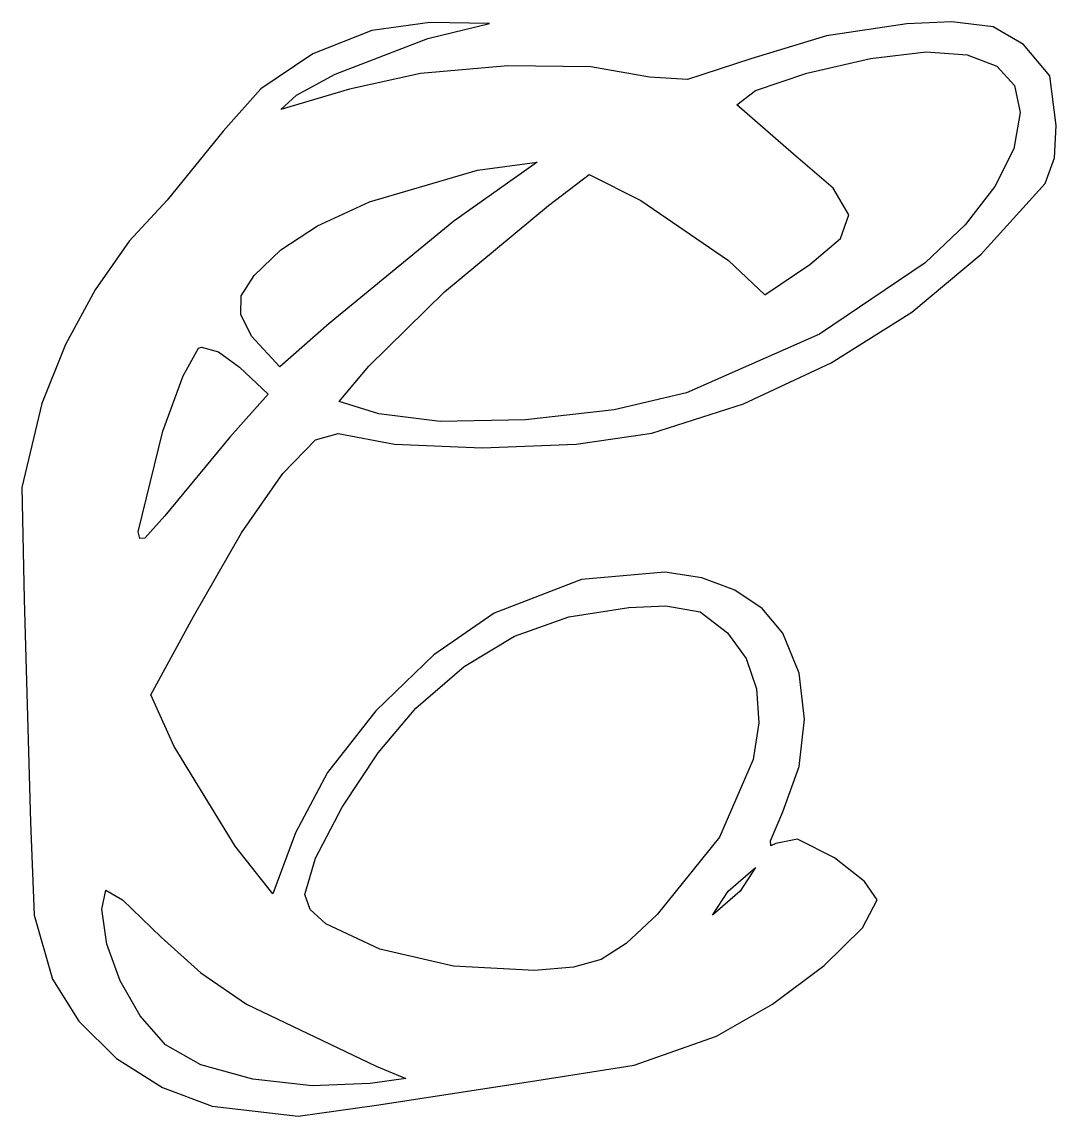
# Model space of a CAD drawing. Extents: x 66 to 163, y 115 to 218.
import ezdxf

# ---------------------------------------------------------------- set-up
doc = ezdxf.new("R2010")
doc.units = 0
doc.layers.add('Layer_1', color=7, linetype='CONTINUOUS')

msp = doc.modelspace()

# ---------------------------------------------------------------- linework, layer by layer
at = {"layer": 'Layer_1', "color": 7}
for points in [[(153.265556, 218.433998), (149.041087, 218.250325), (141.458505, 217.12015), (134.328913, 214.962586), (128.363652, 213.002243), (124.777937, 213.236063), (119.274779, 214.213852), (111.437524, 214.29683), (103.208264, 213.564732), (96.52909, 212.097294), (90.063817, 210.187098), (91.554496, 211.544365), (95.193037, 213.508641), (103.912729, 216.854415), (109.735152, 218.268692), (104.114769, 218.378897), (98.63896, 217.625974), (93.080965, 215.413501), (88.172548, 212.126085), (84.645475, 208.148333), (79.355704, 201.646323), (75.791826, 197.785126), (72.574799, 193.199417), (69.80028, 188.043306), (67.563924, 182.470903), (65.67715, 174.571748), (65.892502, 164.030176), (66.498622, 143.036399), (66.831782, 134.256521), (68.555754, 128.232387), (71.032074, 124.272746), (74.601657, 120.771383), (78.908985, 118.011251), (83.59854, 116.2753), (91.697111, 115.330113), (99.063773, 116.348768), (113.592277, 118.589576), (123.350326, 120.133776), (131.096275, 122.869146), (136.371863, 125.870386), (141.257578, 129.523878), (144.846298, 133.059682), (146.230896, 135.707861), (145.042569, 137.438387), (142.208467, 139.675188), (138.743794, 141.44111), (136.698287, 141.015998), (136.236643, 140.809275), (136.19776, 141.274518), (137.341142, 143.991495), (138.889925, 148.265433), (139.406856, 152.742689), (138.89093, 157.055042), (137.341142, 160.834272), (135.401092, 163.152202), (132.829895, 164.89018), (129.734853, 166.040832), (126.22327, 166.596783), (118.379695, 165.895087), (110.157599, 162.7261), (104.469582, 158.786131), (99.017735, 153.533461), (94.461353, 147.697543), (91.459727, 142.007831), (89.310758, 136.277247), (85.765877, 140.777224), (80.016926, 150.144526), (77.831222, 155.011849), (81.835284, 162.413855), (86.376801, 170.285281), (90.247637, 175.888793), (93.324015, 179.06655), (95.482159, 179.660712), (100.770537, 178.637246), (109.025122, 178.300015), (117.891864, 178.647719), (125.016712, 179.679057), (133.639137, 182.459316), (141.909579, 186.31971), (149.489162, 191.079655), (156.039013, 196.558567), (162.062256, 203.205507), (162.926278, 205.61356), (163.09204, 208.662593), (162.514347, 213.34492), (160.00634, 216.303373), (157.160256, 217.972713), (153.265556, 218.433976), (153.265556, 218.433998)], [(150.841078, 215.623807), (154.725942, 215.318439), (157.497847, 214.26159), (159.159214, 212.453203), (159.712465, 209.893223), (159.100891, 206.472229), (157.335045, 202.911908), (154.518247, 199.298992), (150.753814, 195.720213), (140.795313, 189.011993), (128.286084, 183.481104), (121.467335, 181.877749), (113.100431, 180.929881), (105.075877, 180.766301), (99.28418, 181.515807), (95.573994, 182.672943), (98.347451, 185.97905), (105.48864, 193.010983), (115.282063, 201.132041), (119.102454, 204.052434), (123.969777, 201.609589), (132.235044, 195.952473), (135.651356, 192.701467), (139.894191, 195.585126), (142.796353, 198.022361), (143.55275, 200.262733), (142.098747, 202.758677), (138.369709, 205.96263), (133.006471, 210.627912), (134.786148, 211.962508), (139.625728, 213.596074), (145.614331, 214.994533), (150.841078, 215.623807), (150.841078, 215.623807)], [(114.216761, 205.227937), (106.355574, 199.644292), (94.618897, 190.001481), (89.971979, 185.942316), (87.308727, 188.825975), (86.300395, 190.851008), (86.338618, 192.631336), (87.550668, 194.543158), (90.063817, 196.962673), (93.520704, 199.202967), (98.42868, 201.468067), (108.596382, 204.456514), (114.216761, 205.227937), (114.216761, 205.227937)], [(82.60671, 187.79741), (84.205509, 187.334953), (86.188324, 185.887215), (88.88831, 183.352532), (85.269962, 179.311736), (79.153664, 171.891363), (77.250105, 169.786007), (76.783365, 169.754332), (76.618981, 170.385247), (78.960391, 179.854507), (80.87048, 185.078261), (82.312832, 187.705572), (82.60671, 187.79741), (82.60671, 187.79741)], [(126.339154, 163.424056), (129.559103, 162.857825), (132.124839, 160.852639), (133.890468, 158.438525), (134.870894, 155.587193), (135.088411, 152.388184), (134.565312, 148.931041), (131.38644, 141.600516), (125.512627, 134.31195), (122.581989, 131.599249), (120.232375, 130.072895), (117.634635, 129.352809), (113.95962, 129.058911), (106.344297, 129.449674), (99.377216, 131.04578), (94.292179, 133.439259), (92.840991, 134.807523), (92.322989, 136.222143), (93.319047, 139.621778), (95.850059, 144.447408), (99.230278, 149.54559), (102.77396, 153.762878), (107.332486, 157.704744), (112.076255, 160.545074), (117.18773, 162.368274), (122.849375, 163.25875), (126.339154, 163.424056), (126.339154, 163.424056)], [(134.788094, 138.756826), (133.318713, 136.516021), (130.728929, 134.256846), (132.19831, 136.516021), (134.788094, 138.756826), (134.788094, 138.756826)], [(73.588383, 136.607856), (75.151423, 135.698455), (78.786318, 132.181347), (82.547461, 128.824116), (86.842414, 125.877345), (99.045406, 120.022221), (101.855597, 118.883451), (98.494387, 118.405903), (93.029377, 118.185251), (87.423354, 118.8246), (82.526851, 120.16378), (79.190398, 122.042618), (76.832114, 124.777664), (74.938544, 128.066619), (73.678562, 131.544069), (73.22104, 134.844599), (73.588383, 136.607856), (73.588383, 136.607856)]]:
    msp.add_lwpolyline(points, dxfattribs=at)

doc.saveas('drawing.dxf')
